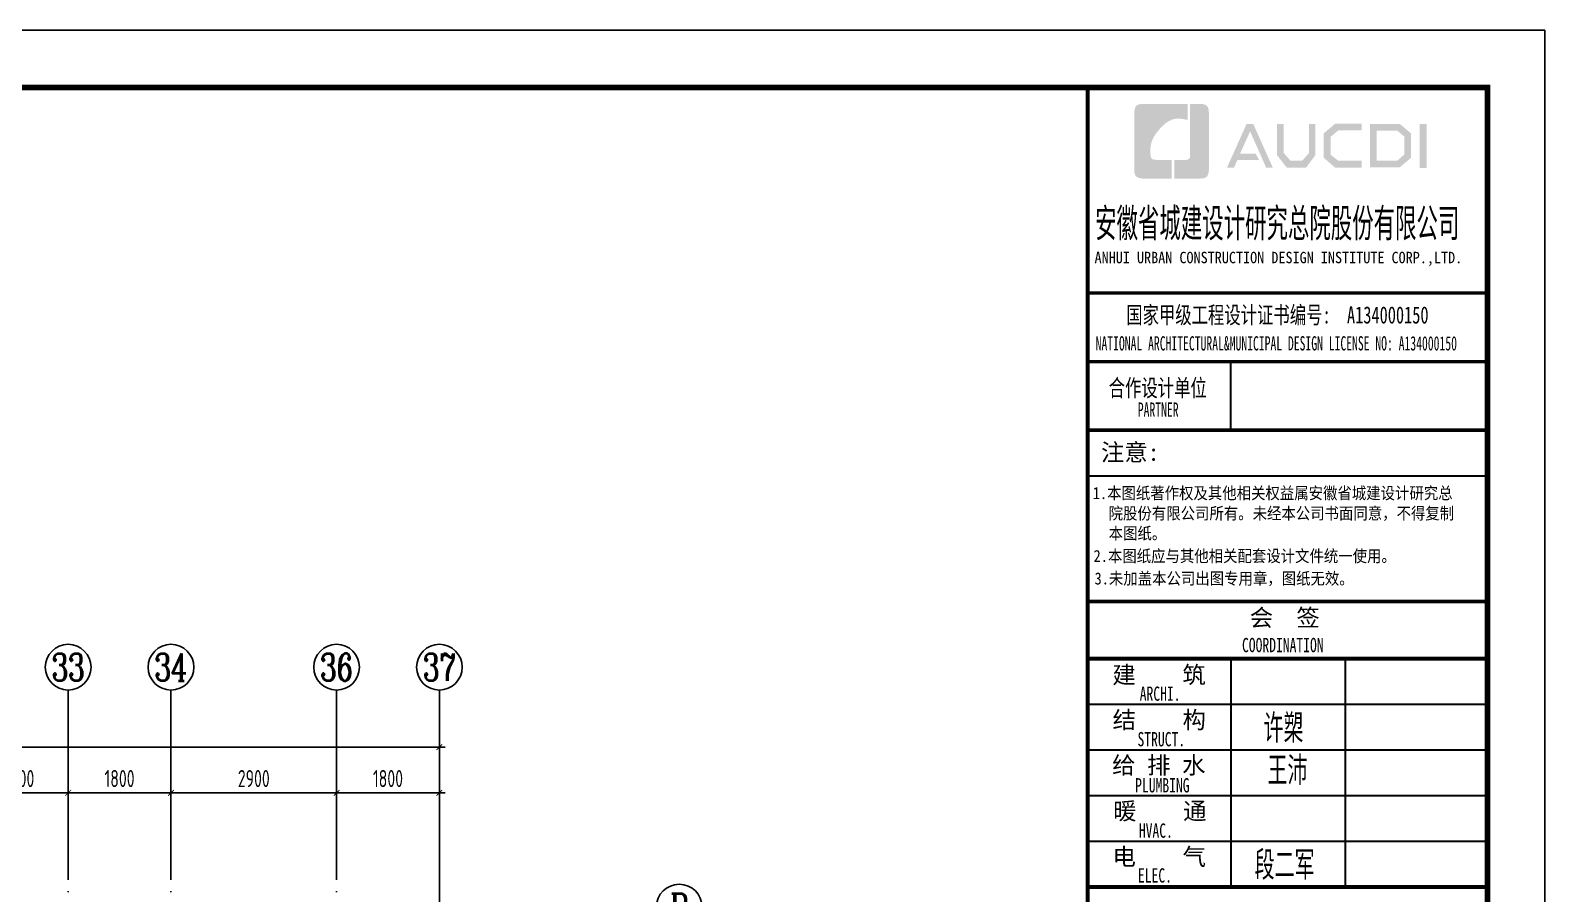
# Model space of a CAD drawing. Extents: x -668857 to 185752, y -270966 to 286822.
# Drawn here: x -162254 to -135737, y 142026 to 157141 of the extents above; entities that cross this region are included whole.
import ezdxf
from ezdxf.enums import TextEntityAlignment as Align

# ---------------------------------------------------------------- set-up
doc = ezdxf.new("R2010")
doc.units = 0
doc.header["$LTSCALE"] = 1000
doc.linetypes.add('DOTE', pattern=[2.42, 2, -0.2, 0.02, -0.2])
doc.layers.get('0').update_dxf_attribs({"linetype": 'CONTINUOUS'})
doc.layers.get('DEFPOINTS').update_dxf_attribs({"linetype": 'CONTINUOUS'})
for name, color, linetype in [('-TK', 7, 'CONTINUOUS'), ('A-AXIS', 1, 'CONTINUOUS'), ('A-DOTE', 10, 'DOTE'), ('AXIS_NUM', 7, 'CONTINUOUS'), ('S-Y一般标注', 3, 'CONTINUOUS'), ('图签文字', 4, 'CONTINUOUS')]:
    doc.layers.add(name, color=color, linetype=linetype)
doc.layers.add('图框', color=9, linetype='CONTINUOUS', lineweight=18)
doc.styles.add('HT', font='simhei.ttf')
doc.styles.add('TSSD_Axis', font='complex.shx', dxfattribs={"width": 0.7, "bigfont": 'hztxt.shx'})
doc.styles.add('TSSD_DIMENSION', font='Tssdeng.shx', dxfattribs={"width": 0.7, "bigfont": 'tssdchn.shx'})
doc.styles.add('建筑图签-1', font='simhei.ttf', dxfattribs={"width": 0.7})
doc.styles.add('建筑图签-2', font='TXT.shx', dxfattribs={"width": 0.5, "bigfont": 'HZTXT.shx'})
doc.dimstyles.new('TSSD_100_100', dxfattribs={"dimtxt": 300, "dimasz": 100, "dimexe": 100, "dimexo": 250, "dimgap": 100, "dimtad": 1, "dimdec": 0, "dimzin": 0, "dimdsep": 46, "dimtxsty": 'TSSD_DIMENSION', "dimblk": 'ARCHTICK', "dimcen": 0, "dimdle": 100, "dimclrt": 7, "dimadec": 0, "dimazin": 0, "dimtfac": 1, "dimtdec": 0, "dimtix": 1, "dimtmove": 2, "dimatfit": 3, "dimldrblk": 'ARCHTICK', "dimfxl": 1, "dimtolj": 1, "dimtzin": 0, "dimarcsym": 0})

# ---------------------------------------------------------------- blocks, each defined once
blk = doc.blocks.new('ts_axno')
at = {"color": 0, "linetype": 'ByBlock', "lineweight": -2}
blk.add_circle((0, 0), 0.5, dxfattribs=at)
at = {"color": 0, "linetype": 'ByBlock', "lineweight": -2, "style": 'TSSD_Axis', "width": 0.7}
blk.add_attdef('A', text='', height=0.6, dxfattribs=at).set_placement((0, 0), align=Align.MIDDLE_CENTER)
blk = doc.blocks.new('_ArchTick')
at = {"color": 0, "linetype": 'ByBlock', "const_width": 0.15}
blk.add_lwpolyline([(-0.5, -0.5), (0.5, 0.5)], dxfattribs=at)
blk = doc.blocks.new('*D101')
at = {"layer": 'DEFPOINTS', "color": 0, "transparency": 16777216}
for p in [(48100, 22100), (46400, 21100), (48100, 21100)]:
    blk.add_point(p, dxfattribs=at)
at = {"layer": 'S-Y一般标注', "color": 0, "lineweight": -2, "transparency": 16777216}
for p, q in [((46300, 22100), (48200, 22100)), ((46400, 21350), (46400, 22200)), ((48100, 21350), (48100, 22200))]:
    blk.add_line(p, q, dxfattribs=at)
at = {"layer": 'S-Y一般标注', "color": 0, "lineweight": -2, "transparency": 16777216, "xscale": 100, "yscale": 100, "zscale": 100, "rotation": 180}
blk.add_blockref('_ArchTick', (46400, 22100), dxfattribs=at)
at = {"layer": 'S-Y一般标注', "color": 0, "lineweight": -2, "transparency": 16777216, "xscale": 100, "yscale": 100, "zscale": 100}
blk.add_blockref('_ArchTick', (48100, 22100), dxfattribs=at)
at = {"layer": 'S-Y一般标注', "color": 7, "transparency": 16777216, "insert": (47250, 22350), "char_height": 300, "attachment_point": 5, "style": 'TSSD_DIMENSION'}
blk.add_mtext('\\A1;1700', dxfattribs=at)
blk = doc.blocks.new('*D102')
at = {"layer": 'DEFPOINTS', "color": 0, "transparency": 16777216}
for p in [(49900, 22100), (48100, 21100), (49900, 21100)]:
    blk.add_point(p, dxfattribs=at)
at = {"layer": 'S-Y一般标注', "color": 0, "lineweight": -2, "transparency": 16777216}
for p, q in [((48000, 22100), (50000, 22100)), ((48100, 21350), (48100, 22200)), ((49900, 21350), (49900, 22200))]:
    blk.add_line(p, q, dxfattribs=at)
at = {"layer": 'S-Y一般标注', "color": 0, "lineweight": -2, "transparency": 16777216, "xscale": 100, "yscale": 100, "zscale": 100, "rotation": 180}
blk.add_blockref('_ArchTick', (48100, 22100), dxfattribs=at)
at = {"layer": 'S-Y一般标注', "color": 0, "lineweight": -2, "transparency": 16777216, "xscale": 100, "yscale": 100, "zscale": 100}
blk.add_blockref('_ArchTick', (49900, 22100), dxfattribs=at)
at = {"layer": 'S-Y一般标注', "color": 7, "transparency": 16777216, "insert": (49000, 22350), "char_height": 300, "attachment_point": 5, "style": 'TSSD_DIMENSION'}
blk.add_mtext('\\A1;1800', dxfattribs=at)
blk = doc.blocks.new('*D103')
at = {"layer": 'DEFPOINTS', "color": 0, "transparency": 16777216}
for p in [(52800, 22100), (49900, 21100), (52800, 21100)]:
    blk.add_point(p, dxfattribs=at)
at = {"layer": 'S-Y一般标注', "color": 0, "lineweight": -2, "transparency": 16777216}
for p, q in [((49800, 22100), (52900, 22100)), ((49900, 21350), (49900, 22200)), ((52800, 21350), (52800, 22200))]:
    blk.add_line(p, q, dxfattribs=at)
at = {"layer": 'S-Y一般标注', "color": 0, "lineweight": -2, "transparency": 16777216, "xscale": 100, "yscale": 100, "zscale": 100, "rotation": 180}
blk.add_blockref('_ArchTick', (49900, 22100), dxfattribs=at)
at = {"layer": 'S-Y一般标注', "color": 0, "lineweight": -2, "transparency": 16777216, "xscale": 100, "yscale": 100, "zscale": 100}
blk.add_blockref('_ArchTick', (52800, 22100), dxfattribs=at)
at = {"layer": 'S-Y一般标注', "color": 7, "transparency": 16777216, "insert": (51350, 22350), "char_height": 300, "attachment_point": 5, "style": 'TSSD_DIMENSION'}
blk.add_mtext('\\A1;2900', dxfattribs=at)
blk = doc.blocks.new('*D104')
at = {"layer": 'DEFPOINTS', "color": 0, "transparency": 16777216}
for p in [(54600, 22100), (52800, 21100), (54600, 21100)]:
    blk.add_point(p, dxfattribs=at)
at = {"layer": 'S-Y一般标注', "color": 0, "lineweight": -2, "transparency": 16777216}
for p, q in [((52700, 22100), (54700, 22100)), ((52800, 21350), (52800, 22200)), ((54600, 21350), (54600, 22200))]:
    blk.add_line(p, q, dxfattribs=at)
at = {"layer": 'S-Y一般标注', "color": 0, "lineweight": -2, "transparency": 16777216, "xscale": 100, "yscale": 100, "zscale": 100, "rotation": 180}
blk.add_blockref('_ArchTick', (52800, 22100), dxfattribs=at)
at = {"layer": 'S-Y一般标注', "color": 0, "lineweight": -2, "transparency": 16777216, "xscale": 100, "yscale": 100, "zscale": 100}
blk.add_blockref('_ArchTick', (54600, 22100), dxfattribs=at)
at = {"layer": 'S-Y一般标注', "color": 7, "transparency": 16777216, "insert": (53700, 22350), "char_height": 300, "attachment_point": 5, "style": 'TSSD_DIMENSION'}
blk.add_mtext('\\A1;1800', dxfattribs=at)
blk = doc.blocks.new('*D105')
at = {"layer": 'DEFPOINTS', "color": 0, "transparency": 16777216}
for p in [(54600, 22900), (4600, 21100), (54600, 21100)]:
    blk.add_point(p, dxfattribs=at)
at = {"layer": 'S-Y一般标注', "color": 0, "lineweight": -2, "transparency": 16777216}
for p, q in [((4500, 22900), (54700, 22900)), ((4600, 21350), (4600, 23000)), ((54600, 21350), (54600, 23000))]:
    blk.add_line(p, q, dxfattribs=at)
at = {"layer": 'S-Y一般标注', "color": 0, "lineweight": -2, "transparency": 16777216, "xscale": 100, "yscale": 100, "zscale": 100, "rotation": 180}
blk.add_blockref('_ArchTick', (4600, 22900), dxfattribs=at)
at = {"layer": 'S-Y一般标注', "color": 0, "lineweight": -2, "transparency": 16777216, "xscale": 100, "yscale": 100, "zscale": 100}
blk.add_blockref('_ArchTick', (54600, 22900), dxfattribs=at)
at = {"layer": 'S-Y一般标注', "color": 7, "transparency": 16777216, "insert": (29600, 23150), "char_height": 300, "attachment_point": 5, "style": 'TSSD_DIMENSION'}
blk.add_mtext('\\A1;50000', dxfattribs=at)
blk = doc.blocks.new('院标1')
h = blk.add_hatch(color=150)
h.dxf.hatch_style = 1
h.set_gradient(color1=(33, 113, 253), color2=(33, 113, 253), tint=1, name='INVCURVED')
edge = h.paths.add_edge_path()
edge.add_spline(control_points=[(116373, 648379), (116379, 648379), (116382, 648379), (116391, 648379), (116391, 648379), (116391, 648379), (116616, 648379), (116616, 648379), (116616, 648379), (116616, 648379), (116616, 648054), (116616, 648054), (116616, 648054), (116616, 648054), (116108, 648054), (116108, 648054), (116108, 648054), (116028, 648054), (115963, 648111), (115963, 648199), (115963, 648199), (115963, 648199), (115963, 649215), (115963, 649215), (115963, 649215), (115963, 649295), (116018, 649360), (116108, 649360), (116108, 649360), (116108, 649360), (116897, 649360), (116897, 649360), (116897, 649360), (116897, 649360), (116897, 649080), (116897, 649080), (116897, 649080), (116897, 649080), (116566, 649140), (116356, 648859), (116356, 648859), (116245, 648719), (116240, 648545), (116247, 648466), (116247, 648466), (116254, 648386), (116247, 648466), (116247, 648466), (116247, 648466), (116247, 648466), (116258, 648374), (116373, 648379)], knot_values=[0, 0, 0, 0, 0.071429, 0.071429, 0.071429, 0.107143, 0.142857, 0.142857, 0.142857, 0.178571, 0.214286, 0.214286, 0.214286, 0.25, 0.285714, 0.285714, 0.285714, 0.321429, 0.357143, 0.357143, 0.357143, 0.392857, 0.428571, 0.428571, 0.428571, 0.464286, 0.5, 0.5, 0.5, 0.535714, 0.571429, 0.571429, 0.571429, 0.607143, 0.642857, 0.642857, 0.642857, 0.678571, 0.714286, 0.714286, 0.714286, 0.75, 0.785714, 0.785714, 0.785714, 0.821429, 0.857143, 0.857143, 0.857143, 0.928571, 1, 1, 1, 1], degree=3, periodic=0)
h = blk.add_hatch(color=150)
h.dxf.hatch_style = 1
h.set_gradient(color1=(33, 113, 253), color2=(33, 113, 253), tint=1, name='INVCURVED')
edge = h.paths.add_edge_path()
edge.add_spline(control_points=[(117268, 649215), (117268, 649215), (117268, 648199), (117268, 648199), (117268, 648199), (117268, 648114), (117212, 648054), (117123, 648054), (117123, 648054), (117123, 648054), (116663, 648054), (116663, 648054), (116663, 648054), (116663, 648054), (116663, 648379), (116663, 648379), (116663, 648379), (116663, 648379), (116865, 648379), (116865, 648379), (116865, 648379), (116907, 648379), (116941, 648413), (116941, 648455), (116941, 648455), (116941, 648455), (116941, 649360), (116941, 649360), (116941, 649360), (116941, 649360), (117123, 649360), (117123, 649360), (117123, 649360), (117204, 649360), (117268, 649306), (117268, 649215)], knot_values=[0, 0, 0, 0, 0.1, 0.1, 0.1, 0.15, 0.2, 0.2, 0.2, 0.25, 0.3, 0.3, 0.3, 0.35, 0.4, 0.4, 0.4, 0.45, 0.5, 0.5, 0.5, 0.55, 0.6, 0.6, 0.6, 0.65, 0.7, 0.7, 0.7, 0.75, 0.8, 0.8, 0.8, 0.9, 1, 1, 1, 1], degree=3, periodic=0)
blk = doc.blocks.new('A1')
at = {"layer": '图框'}
h = blk.add_hatch(color=256, dxfattribs=at)
h.paths.add_polyline_path([(81908, 57758), (82034, 57758), (82034, 56988), (81908, 56988)])
h.paths.add_polyline_path([(81156, 57642), (81156, 57116), (81516, 57116), (81640, 57223), (81640, 57541), (81520, 57642)], flags=16)
h.paths.add_polyline_path([(81038, 57760), (81038, 56998), (81560, 56998), (81759, 57168), (81759, 57596), (81563, 57760)])
h.paths.add_polyline_path([(80895, 57764), (80895, 57648), (80488, 57648), (80355, 57537), (80355, 57218), (80488, 57115), (80897, 57115), (80897, 56993), (80433, 56993), (80231, 57168), (80231, 57596), (80429, 57764)])
h.paths.add_polyline_path([(79412, 57762), (79532, 57762), (79532, 57251), (79646, 57120), (79857, 57120), (79971, 57251), (79971, 57762), (80085, 57762), (80085, 57214), (79921, 56997), (79583, 56997), (79412, 57216)])
h.paths.add_polyline_path([(78880, 57760), (78997, 57760), (79339, 56996), (79223, 56996), (78942, 57630), (78767, 57242), (79038, 57242), (79099, 57127), (78718, 57127), (78659, 56994), (78536, 56994)])
blk.add_lwpolyline([(0, 59400), (0, 0), (84100, 0), (84100, 59400)], close=True)
at = {"const_width": 100}
blk.add_lwpolyline([(2500, 58400), (2500, 1000), (83100, 1000), (83100, 58400)], close=True, dxfattribs=at)
at = {"layer": '图框'}
for p, q in [((76100, 54800), (83100, 54800)), ((76100, 54800), (83100, 54800)), ((76100, 53600), (83100, 53600))]:
    blk.add_line(p, q, dxfattribs=at)
for points, const_width in [([(76100, 1000), (76100, 58400)], 70), ([(76100, 54800), (83100, 54800)], 60), ([(76100, 53600), (83100, 53600)], 60), ([(76100, 53600), (83100, 53600)], 60), ([(78600, 53600), (78600, 52400)], 35), ([(76100, 52400), (83100, 52400)], 60), ([(76100, 52400), (83100, 52400)], 60), ([(76100, 51599), (83100, 51599)], 35), ([(76108, 49400), (83108, 49400)], 60), ([(76108, 48400), (83108, 48400)], 70), ([(76108, 48400), (83108, 48400)], 70), ([(78608, 48400), (78608, 44400)], 35), ([(80608, 48400), (80608, 44400)], 35), ([(76108, 47600), (83108, 47600)], 35), ([(76108, 46800), (83108, 46800)], 35), ([(76108, 46000), (83108, 46000)], 35), ([(76108, 45200), (83108, 45200)], 35), ([(76108, 44400), (83108, 44400)], 70)]:
    blk.add_lwpolyline(points, dxfattribs=dict(at, const_width=const_width))
blk.add_blockref('院标1', (-39049, -591249))
for s, height, style, width, p in [('ANHUI URBAN CONSTRUCTION DESIGN INSTITUTE CORP.,LTD.', 200, '建筑图签-1', 0.91, (76218, 55322)), ('NATIONAL ARCHITECTURAL&MUNICIPAL DESIGN LICENSE NO: A134000150', 250, '建筑图签-1', 0.6, (76237, 53795)), ('PARTNER', 250, '建筑图签-1', 0.6, (76975, 52634)), ('1.本图纸著作权及其他相关权益属安徽省城建设计研究总', 210, 'HT', 0.88, (76186, 51193)), ('院股份有限公司所有。未经本公司书面同意，不得复制', 210, 'HT', 0.88, (76465, 50839)), ('本图纸。', 210, 'HT', 0.88, (76465, 50489)), (' 2.本图纸应与其他相关配套设计文件统一使用。 ', 210, 'HT', 0.88, (76075, 50092)), ('3.未加盖本公司出图专用章，图纸无效。', 210, 'HT', 0.88, (76218, 49698)), ('COORDINATION', 250, '建筑图签-1', 0.7, (78800, 48513)), ('ARCHI.', 250, '建筑图签-1', 0.7, (77009, 47662)), ('STRUCT.', 250, '建筑图签-1', 0.7, (76970, 46865)), ('PLUMBING', 250, '建筑图签-1', 0.7, (76929, 46058)), ('HVAC.', 250, '建筑图签-1', 0.7, (76994, 45265)), ('ELEC.', 250, '建筑图签-1', 0.7, (76978, 44480))]:
    blk.add_text(s, height=height, dxfattribs=dict(at, style=style, width=width)).set_placement(p)
at = {"layer": '图签文字', "color": 7, "style": '建筑图签-1'}
for s, height, width, p in [('安徽省城建设计研究总院股份有限公司', 500, 0.55, (76228, 55777)), ('国家甲级工程设计证书编号:  A134000150', 300, 0.7, (76772, 54267)), ('合作设计单位', 300, 0.7, (76465, 52990))]:
    blk.add_text(s, height=height, dxfattribs=dict(at, width=width)).set_placement(p)
for s, p in [('注意:', (76331, 51863)), ('会  签', (78935, 48968)), ('建    筑', (76530, 47967)), ('结    构', (76534, 47179)), ('给 排 水', (76525, 46385)), ('暖    通', (76543, 45582)), ('电    气', (76533, 44782))]:
    blk.add_text(s, height=300, dxfattribs=at).set_placement(p)
at = {"layer": '图签文字', "color": 1, "style": '建筑图签-2', "width": 0.7}
for s, p in [('许槊', (79175, 46928)), ('王沛', (79246, 46187)), ('段二军', (79021, 44532))]:
    blk.add_text(s, height=500, dxfattribs=at).set_placement(p)
blk = doc.blocks.new('20210726.16350016')
at = {"layer": 'A-AXIS'}
for p, q in [((48100, 21100), (48100, 23900)), ((49900, 21100), (49900, 23900)), ((52800, 21100), (52800, 23900)), ((54600, 21100), (54600, 23900))]:
    blk.add_line(p, q, dxfattribs=at)
at = {"layer": 'A-DOTE'}
for p, q in [((48100, 10900), (48100, 21100)), ((49900, 10900), (49900, 21100)), ((52800, 10900), (52800, 21100)), ((54600, 21100), (54600, 3600))]:
    blk.add_line(p, q, dxfattribs=at)
at = {"layer": 'A-AXIS'}
ref = blk.add_blockref('ts_axno', (48100, 24300), dxfattribs=dict(at, xscale=800, yscale=800, zscale=800))
ref.add_attrib('20', '33', dxfattribs={"layer": 'AXIS_NUM', "height": 480, "style": 'TSSD_Axis', "width": 0.7}).set_placement((48100, 24300), align=Align.MIDDLE_CENTER)
ref = blk.add_blockref('ts_axno', (49900, 24300), dxfattribs=dict(at, xscale=800, yscale=800, zscale=800))
ref.add_attrib('21', '34', dxfattribs={"layer": 'AXIS_NUM', "height": 480, "style": 'TSSD_Axis', "width": 0.7}).set_placement((49900, 24300), align=Align.MIDDLE_CENTER)
ref = blk.add_blockref('ts_axno', (52800, 24300), dxfattribs=dict(at, xscale=800, yscale=800, zscale=800))
ref.add_attrib('22', '36', dxfattribs={"layer": 'AXIS_NUM', "height": 480, "style": 'TSSD_Axis', "width": 0.7}).set_placement((52800, 24300), align=Align.MIDDLE_CENTER)
ref = blk.add_blockref('ts_axno', (54600, 24300), dxfattribs=dict(at, xscale=800, yscale=800, zscale=800))
ref.add_attrib('23', '37', dxfattribs={"layer": 'AXIS_NUM', "height": 480, "style": 'TSSD_Axis', "width": 0.7}).set_placement((54600, 24300), align=Align.MIDDLE_CENTER)
ref = blk.add_blockref('ts_axno', (58800, 20100), dxfattribs=dict(at, xscale=-800, yscale=800, zscale=800))
ref.add_attrib('G', 'P', dxfattribs={"layer": 'AXIS_NUM', "height": 480, "style": 'TSSD_Axis', "width": 0.7}).set_placement((58800, 20100), align=Align.MIDDLE_CENTER)
at = {"layer": 'S-Y一般标注'}
for base, p1, p2, picture, middle in [((54600, 22900), (4600, 21100), (54600, 21100), '*D105', (29600, 23150)), ((48100, 22100), (46400, 21100), (48100, 21100), '*D101', (47250, 22350)), ((49900, 22100), (48100, 21100), (49900, 21100), '*D102', (49000, 22350)), ((52800, 22100), (49900, 21100), (52800, 21100), '*D103', (51350, 22350)), ((54600, 22100), (52800, 21100), (54600, 21100), '*D104', (53700, 22350))]:
    dim = blk.add_linear_dim(base=base, p1=p1, p2=p2, dimstyle='TSSD_100_100', dxfattribs=at)
    dim.commit()
    dim.dimension.update_dxf_attribs({"geometry": picture, "text_midpoint": middle})

msp = doc.modelspace()

# ---------------------------------------------------------------- block references
at = {"layer": '-TK'}
msp.add_blockref('A1', (-219837.15, 97740.98), dxfattribs=at)
at = {"layer": 'A-DOTE'}
msp.add_blockref('20210726.16350016', (-209690.65, 121691.38), dxfattribs=at)

doc.saveas('drawing.dxf')
